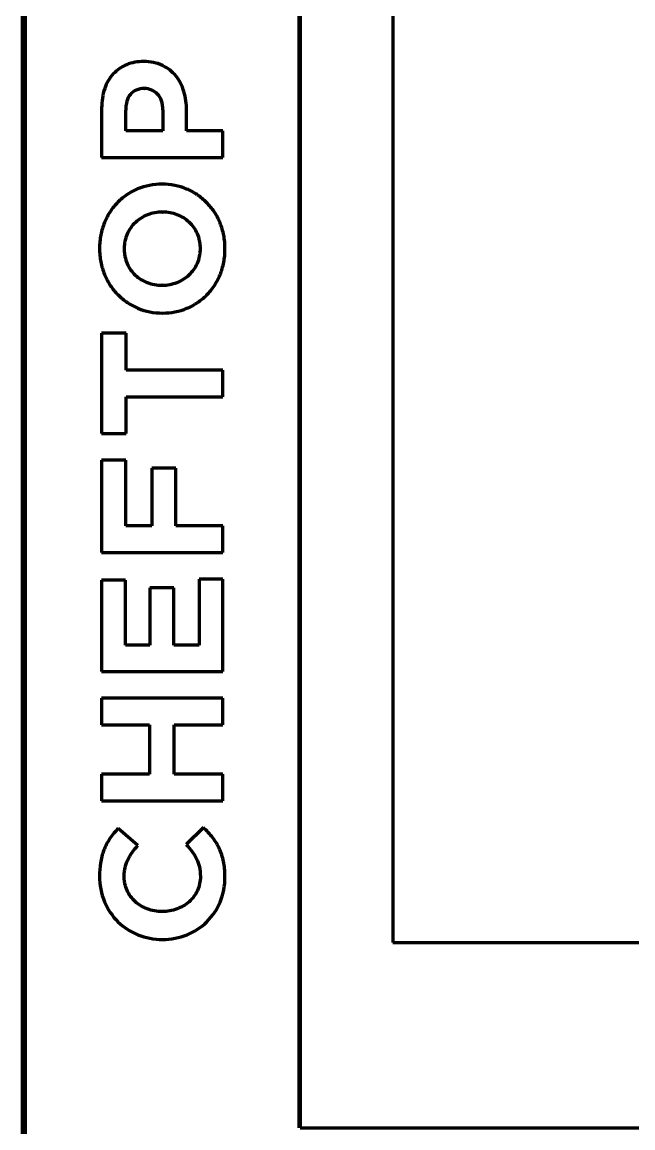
# Model space of a CAD drawing. Header units: inches. Extents: x -2898 to 7248, y 606 to 5598.
# Drawn here: x 2639 to 3018, y 2626 to 3312 of the extents above; entities that cross this region are included whole.
import ezdxf

# ---------------------------------------------------------------- set-up
doc = ezdxf.new("R2010")
doc.units = ezdxf.units.IN

msp = doc.modelspace()

# ---------------------------------------------------------------- linework, layer by layer
at = {"linetype": 'Continuous', "lineweight": 70}
for p, q in [((2639.05, 4077.24), (2639.05, 2412.04)), ((2641.05, 2427.84), (2641.05, 4075.84)), ((2811.05, 2625.86), (2811.05, 4075.84)), ((2811.55, 4075.34), (2811.55, 2625.94)), ((2869.05, 3960.34), (2869.05, 2740.94)), ((2714.65, 3287.84), (2714.43, 3287.84)), ((2714.76, 3271.07), (2714.97, 3271.07)), ((2688.41, 3259.02), (2688.41, 3228.27)), ((2703.36, 3244.83), (2703.36, 3257.63)), ((2726.37, 3257.95), (2726.37, 3244.83)), ((2741.1, 3244.83), (2741.1, 3257.41)), ((2726.37, 3244.83), (2703.36, 3244.83)), ((2763.68, 3244.83), (2741.1, 3244.83)), ((2763.68, 3228.27), (2763.68, 3244.83)), ((2688.41, 3228.27), (2763.68, 3228.27)), ((2726.05, 3211.71), (2725.83, 3211.71)), ((2726.05, 3194.4), (2726.26, 3194.4)), ((2726.05, 3149.02), (2725.83, 3149.02)), ((2726.05, 3131.7), (2726.26, 3131.7)), ((2703.68, 3119.21), (2688.41, 3119.21)), ((2688.41, 3119.21), (2688.41, 3056.84)), ((2703.68, 3096.31), (2703.68, 3119.21)), ((2763.68, 3096.31), (2703.68, 3096.31)), ((2763.68, 3079.75), (2763.68, 3096.31)), ((2703.68, 3079.75), (2763.68, 3079.75)), ((2703.68, 3056.84), (2703.68, 3079.75)), ((2688.41, 3056.84), (2703.68, 3056.84)), ((2703.46, 3040.28), (2688.41, 3040.28)), ((2688.41, 3040.28), (2688.41, 2982.97)), ((2703.46, 2999.53), (2703.46, 3040.28)), ((2719.49, 3035.44), (2719.49, 2999.53)), ((2734.54, 3035.44), (2719.49, 3035.44)), ((2734.54, 2999.53), (2734.54, 3035.44)), ((2719.49, 2999.53), (2703.46, 2999.53)), ((2763.68, 2999.53), (2734.54, 2999.53)), ((2763.68, 2982.97), (2763.68, 2999.53)), ((2688.41, 2982.97), (2763.68, 2982.97)), ((2688.41, 2965.87), (2688.41, 2909.09)), ((2703.14, 2965.87), (2688.41, 2965.87)), ((2703.14, 2925.54), (2703.14, 2965.87)), ((2748.95, 2966.41), (2748.95, 2925.54)), ((2763.68, 2966.41), (2748.95, 2966.41)), ((2763.68, 2909.09), (2763.68, 2966.41)), ((2718.41, 2961.03), (2718.41, 2925.54)), ((2733.14, 2961.03), (2718.41, 2961.03)), ((2733.14, 2925.54), (2733.14, 2961.03)), ((2718.41, 2925.54), (2703.14, 2925.54)), ((2748.95, 2925.54), (2733.14, 2925.54)), ((2688.41, 2909.09), (2763.68, 2909.09)), ((2688.41, 2892.53), (2688.41, 2875.97)), ((2763.68, 2892.53), (2688.41, 2892.53)), ((2763.68, 2875.97), (2763.68, 2892.53)), ((2688.41, 2875.97), (2718.2, 2875.97)), ((2718.2, 2875.97), (2718.2, 2845.43)), ((2733.47, 2875.97), (2763.68, 2875.97)), ((2733.47, 2845.43), (2733.47, 2875.97)), ((2688.41, 2845.43), (2688.41, 2828.87)), ((2718.2, 2845.43), (2688.41, 2845.43)), ((2763.68, 2845.43), (2733.47, 2845.43)), ((2763.68, 2828.87), (2763.68, 2845.43)), ((2688.41, 2828.87), (2763.68, 2828.87)), ((2710.88, 2801.23), (2698.73, 2811.77)), ((2751.53, 2812.31), (2740.89, 2801.77)), ((2726.05, 2760.16), (2725.83, 2760.16)), ((2726.05, 2742.84), (2726.26, 2742.84)), ((2869.05, 2740.94), (3303.05, 2740.94)), ((2811.55, 2625.94), (2812.55, 2626.94)), ((2811.55, 2625.94), (3360.55, 2625.94)), ((2812.05, 2625.94), (2812.05, 2625.84))]:
    msp.add_line(p, q, dxfattribs=at)
for points, knots in [([(2714.43, 3287.84), (2710.85, 3287.84), (2703.82, 3286.68), (2694.95, 3280.57), (2689.42, 3270.78), (2688.41, 3263.1), (2688.41, 3259.02)], [0, 0, 0, 0, 0.246876, 0.476926, 0.718842, 1, 1, 1, 1]), ([(2741.1, 3257.41), (2741.1, 3261.41), (2740.15, 3269.1), (2735.13, 3279.35), (2726.16, 3286.49), (2718.56, 3287.84), (2714.65, 3287.84)], [0, 0, 0, 0, 0.265754, 0.507017, 0.740214, 1, 1, 1, 1]), ([(2714.76, 3271.07), (2713.09, 3271.07), (2709.86, 3270.57), (2705.91, 3267.61), (2703.72, 3263), (2703.36, 3259.51), (2703.36, 3257.63)], [0, 0, 0, 0, 0.251665, 0.476381, 0.716008, 1, 1, 1, 1]), ([(2726.37, 3257.95), (2726.37, 3259.82), (2725.91, 3263.32), (2723.43, 3267.76), (2719.56, 3270.51), (2716.5, 3271.07), (2714.97, 3271.07)], [0, 0, 0, 0, 0.28912, 0.535012, 0.763547, 1, 1, 1, 1]), ([(2725.83, 3211.71), (2720.71, 3211.71), (2712.98, 3210.22), (2704.05, 3205.42), (2698.26, 3200.63), (2693.48, 3194.73), (2690.51, 3189.05), (2688.79, 3184.11), (2687.83, 3180.17), (2687.35, 3176.76), (2687.15, 3173.96), (2687.1, 3171.81), (2687.15, 3169.66), (2687.35, 3166.86), (2687.84, 3163.44), (2688.81, 3159.5), (2690.55, 3154.54), (2693.55, 3148.82), (2698.37, 3142.89), (2704.2, 3138.06), (2713.15, 3133.22), (2720.91, 3131.7), (2726.05, 3131.7)], [0, 0, 0, 0, 0.123917, 0.184114, 0.244066, 0.304568, 0.366477, 0.398301, 0.430866, 0.464324, 0.481445, 0.498853, 0.516267, 0.533403, 0.566924, 0.599592, 0.631558, 0.693842, 0.754792, 0.815192, 0.875765, 1, 1, 1, 1]), ([(2726.26, 3131.7), (2731.38, 3131.7), (2739.11, 3133.19), (2748.04, 3137.99), (2753.84, 3142.78), (2758.61, 3148.68), (2761.59, 3154.37), (2763.31, 3159.3), (2764.26, 3163.24), (2764.74, 3166.65), (2764.94, 3169.45), (2764.99, 3171.6), (2764.94, 3173.75), (2764.74, 3176.55), (2764.25, 3179.97), (2763.29, 3183.92), (2761.55, 3188.87), (2758.54, 3194.59), (2753.73, 3200.52), (2747.9, 3205.35), (2738.94, 3210.19), (2731.18, 3211.71), (2726.05, 3211.71)], [0, 0, 0, 0, 0.123918, 0.184114, 0.244066, 0.304568, 0.366477, 0.398301, 0.430865, 0.464323, 0.481444, 0.498852, 0.516265, 0.533402, 0.566923, 0.59959, 0.631556, 0.69384, 0.75479, 0.815191, 0.875763, 1, 1, 1, 1]), ([(2726.05, 3194.4), (2722.95, 3194.4), (2716.83, 3193.31), (2710.26, 3189.23), (2706.34, 3184.75), (2704.11, 3180.81), (2702.95, 3177.14), (2702.47, 3174.03), (2702.35, 3171.6), (2702.47, 3169.17), (2702.94, 3166.07), (2704.07, 3162.43), (2706.27, 3158.52), (2710.14, 3154.08), (2716.67, 3150.07), (2722.75, 3149.02), (2725.83, 3149.02)], [0, 0, 0, 0, 0.127847, 0.249993, 0.310751, 0.372176, 0.435396, 0.468166, 0.501956, 0.535711, 0.568373, 0.631172, 0.691951, 0.751943, 0.872689, 1, 1, 1, 1]), ([(2726.05, 3149.02), (2729.15, 3149.02), (2735.27, 3150.1), (2741.83, 3154.18), (2745.75, 3158.67), (2747.99, 3162.6), (2749.15, 3166.27), (2749.62, 3169.38), (2749.74, 3171.81), (2749.63, 3174.24), (2749.16, 3177.34), (2748.02, 3180.98), (2745.82, 3184.89), (2741.95, 3189.33), (2735.42, 3193.35), (2729.35, 3194.4), (2726.26, 3194.4)], [0, 0, 0, 0, 0.127849, 0.249996, 0.310754, 0.372179, 0.435399, 0.468168, 0.501958, 0.535713, 0.568375, 0.631174, 0.691953, 0.751944, 0.872689, 1, 1, 1, 1]), ([(2698.73, 2811.77), (2697.78, 2810.8), (2695.95, 2808.78), (2693.48, 2805.49), (2691.72, 2802.55), (2690.53, 2800.1), (2689.49, 2797.58), (2688.47, 2794.31), (2687.39, 2788.94), (2687.12, 2784.81), (2687.12, 2782.09)], [0, 0, 0, 0, 0.125, 0.25, 0.375, 0.4375, 0.5, 0.625, 0.75, 1, 1, 1, 1]), ([(2764.97, 2781.45), (2764.97, 2784.33), (2764.64, 2788.71), (2763.34, 2794.39), (2762.13, 2797.81), (2760.89, 2800.42), (2759.49, 2802.94), (2756.63, 2807.14), (2753.64, 2810.34), (2751.53, 2812.31)], [0, 0, 0, 0, 0.25, 0.375, 0.5, 0.5625, 0.625, 0.75, 1, 1, 1, 1]), ([(2725.83, 2760.16), (2722.75, 2760.16), (2716.7, 2761.19), (2710.17, 2765.1), (2706.28, 2769.42), (2704.08, 2773.19), (2702.94, 2776.69), (2702.47, 2779.67), (2702.37, 2781.67), (2702.41, 2783.37), (2702.56, 2785.17), (2702.92, 2787.35), (2703.64, 2789.87), (2704.96, 2793.11), (2707.29, 2797.01), (2709.62, 2799.84), (2710.88, 2801.23)], [0, 0, 0, 0, 0.16191, 0.314563, 0.389631, 0.464964, 0.542002, 0.581785, 0.622729, 0.647116, 0.67095, 0.71738, 0.762885, 0.808248, 0.901066, 1, 1, 1, 1]), ([(2740.89, 2801.77), (2743.35, 2799.07), (2746.85, 2794.77), (2749.36, 2787.73), (2749.7, 2783.96), (2749.7, 2781.99)], [0, 0, 0, 0, 0.493857, 0.733277, 1, 1, 1, 1]), ([(2687.12, 2782.09), (2687.12, 2776.7), (2689.03, 2766.16), (2697.8, 2753.11), (2710.74, 2744.71), (2720.92, 2742.84), (2726.05, 2742.84)], [0, 0, 0, 0, 0.263935, 0.508037, 0.749091, 1, 1, 1, 1]), ([(2749.7, 2781.99), (2749.7, 2778.97), (2748.49, 2772.99), (2743.05, 2765.75), (2735.21, 2761.17), (2729.14, 2760.16), (2726.05, 2760.16)], [0, 0, 0, 0, 0.253752, 0.494373, 0.739907, 1, 1, 1, 1]), ([(2726.26, 2742.84), (2731.41, 2742.84), (2741.59, 2744.73), (2754.43, 2753.14), (2763.06, 2765.94), (2764.97, 2776.22), (2764.97, 2781.45)], [0, 0, 0, 0, 0.254979, 0.497835, 0.741326, 1, 1, 1, 1])]:
    msp.add_open_spline(points, degree=3, knots=knots, dxfattribs=at)

doc.saveas('drawing.dxf')
